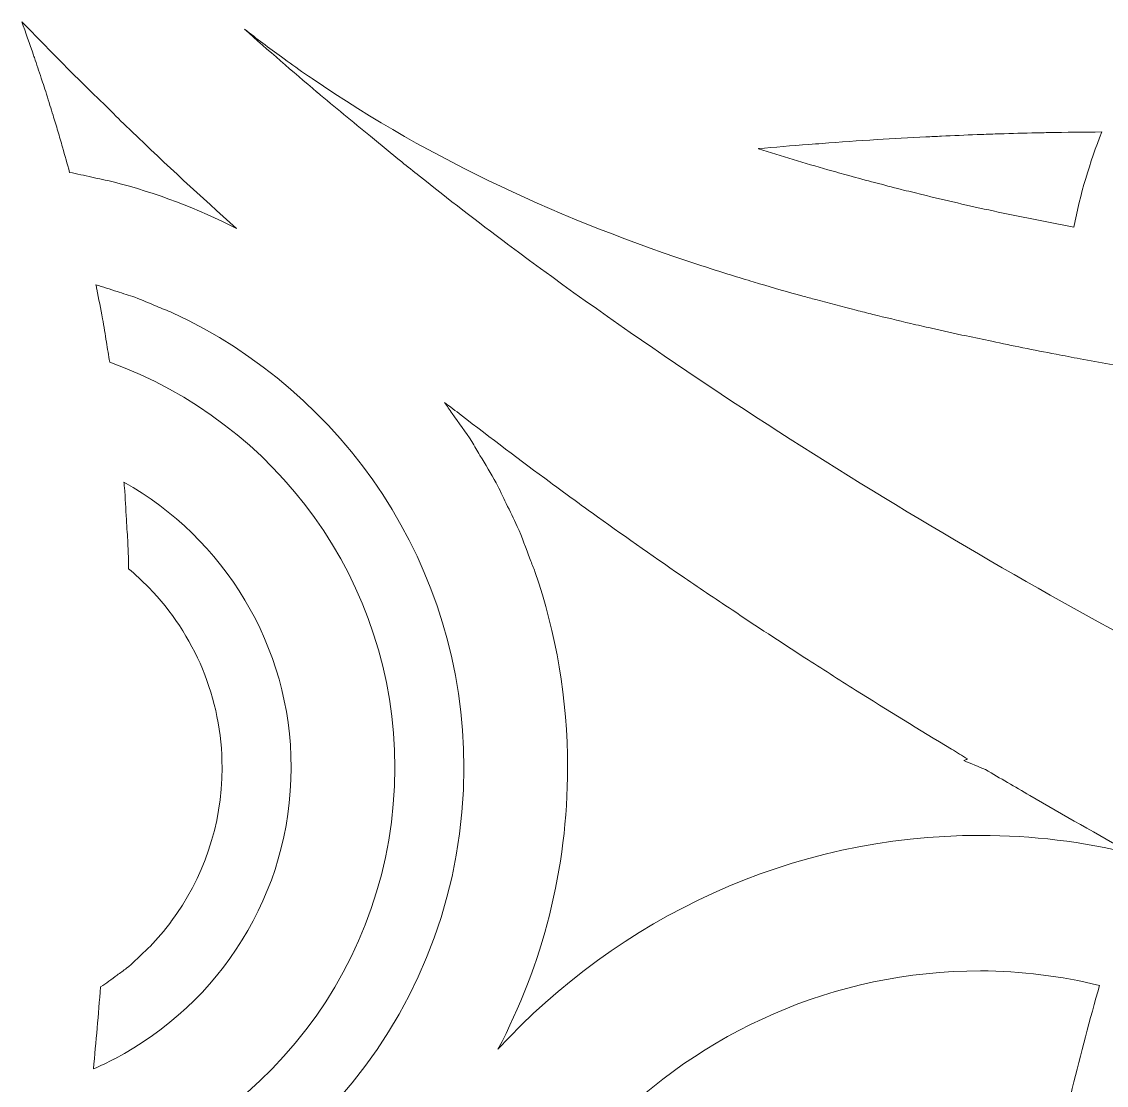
# Model space of a CAD drawing. Header units: millimetres. Extents: x -416 to 1516, y -417 to 43.
# Drawn here: x 424.8 to 441.2, y -79.43 to -63.36 of the extents above; entities that cross this region are included whole.
import ezdxf

# ---------------------------------------------------------------- set-up
doc = ezdxf.new("R2010")
doc.units = ezdxf.units.MM
doc.header["$MEASUREMENT"] = 0
doc.layers.add('Layer 3', color=7, linetype='Continuous')

msp = doc.modelspace()

# ---------------------------------------------------------------- linework, layer by layer
at = {"layer": 'Layer 3', "lineweight": 0}
for points, knots in [([(424.8534816103665, -63.41521310847467), (424.8987846159976, -63.46077449626709), (424.9445613222578, -63.50581911973673), (424.9892183724854, -63.55200493108587), (425.2830850173772, -63.8547426968522), (425.5793632291087, -64.15502583208529), (425.8806368292937, -64.45029204701798), (425.9441127136095, -64.51294972115596), (426.0099140373778, -64.5728943825993), (426.073734431242, -64.63520754718877), (426.1750202385084, -64.73410331946222), (426.2721719311924, -64.83721933370511), (426.3740606301687, -64.93553374611542), (426.4023104131477, -64.96268540490854), (426.4313784063045, -64.98899732167713), (426.4596712529771, -65.0161059167767), (426.9800098623305, -65.51613999461394), (427.5103392485912, -66.00517129874514), (428.0484631633872, -66.48567599155037), (428.0484631633872, -66.48569752339715), (428.0484631633872, -66.48569752339715), (428.0485062270808, -66.48571905524393), (427.4605576188293, -66.18588808879328), (426.8361340621278, -65.94828415954495), (426.1837621683022, -65.78080945526825), (426.0770933993401, -65.75342094616052), (425.967453235522, -65.73387002928172), (425.8593633646723, -65.71027112520775), (425.7472255066274, -65.6857894154157), (425.6364656867767, -65.65743197320273), (425.5228636631505, -65.63710590983976), (425.4875514344267, -65.50696742788445), (425.4515501866059, -65.38283633118155), (425.4156350661722, -65.2584899160108), (425.4040939962966, -65.21820383068017), (425.3927251811953, -65.17645357976829), (425.3810979839325, -65.13668425876044), (425.3693846592827, -65.09527851739709), (425.3578435894071, -65.05279618369461), (425.3460441373701, -65.01300533083997), (425.3214978320377, -64.93025844365363), (425.2968223356246, -64.85403570604248), (425.2722329665986, -64.7740879589379), (425.256730036915, -64.72366037377256), (425.2413993620057, -64.67368495738965), (425.225896432322, -64.62424783717631), (425.2087570822829, -64.56962154188832), (425.1916177322438, -64.5113994281876), (425.1744783822047, -64.45780666154518), (425.1701720128481, -64.44452151208019), (425.1659517708787, -64.42981526072752), (425.1617315289092, -64.41661623864967), (425.1457118349028, -64.36681307704102), (425.1300366504449, -64.32204836757955), (425.1140169564385, -64.27347252123754), (425.1072128928552, -64.25260816170498), (425.1004949566589, -64.2329280537455), (425.0936047656884, -64.212257480834), (425.0590676834488, -64.10810793794553), (425.0243583464349, -64.00146070083028), (424.9902519011309, -63.90204816423403), (424.98637616871, -63.89065781728593), (424.9823281815148, -63.87788943214372), (424.9784524490939, -63.86656368073596), (424.9179048959407, -63.69097147022213), (424.8583047440459, -63.52362595702612), (424.8002548851194, -63.36482858700289), (424.7996519934095, -63.36336442142166), (424.7992213564738, -63.36185719214686), (424.798704592151, -63.36041455841241), (424.8165760249807, -63.37906113772632), (424.8355671138432, -63.39658806100753), (424.8534816103665, -63.41521310847467)], [0, 0, 0, 0, 1, 1, 1, 2, 2, 2, 3, 3, 3, 4, 4, 4, 5, 5, 5, 6, 6, 6, 7, 7, 7, 8, 8, 8, 9, 9, 9, 10, 10, 10, 11, 11, 11, 12, 12, 12, 13, 13, 13, 14, 14, 14, 15, 15, 15, 16, 16, 16, 17, 17, 17, 18, 18, 18, 19, 19, 19, 20, 20, 20, 21, 21, 21, 22, 22, 22, 23, 23, 23, 24, 24, 24, 24]), ([(428.7256828084002, -63.89210045102038), (428.841696398866, -63.97689286365109), (428.9583990084288, -64.06028570624092), (429.0757906370887, -64.14204212847525), (429.0758767644758, -64.1421067240156), (429.0760059555565, -64.14217131955594), (429.0760920829437, -64.1422359150963), (429.1143757065235, -64.16872008663915), (429.1530038396519, -64.19432145246391), (429.1914166543124, -64.22048264630503), (429.1915027816995, -64.22054724184538), (429.1915889090866, -64.22059030553895), (429.1916750364738, -64.2206549010793), (431.0136568475418, -65.4702125654262), (432.9921751847207, -66.36619577375255), (435.0804628767985, -67.04823855244489), (435.0943724498202, -67.05278177211605), (435.1082389591483, -67.05754031025505), (435.1221915958636, -67.06208352992623), (435.3553384328279, -67.13785409875494), (435.5899494353733, -67.21073940011476), (435.8257231576451, -67.2814715167963), (435.8686576601301, -67.2943690930192), (435.9115490989215, -67.30746045586315), (435.9545266650999, -67.32020730915858), (436.171137043735, -67.38426455333743), (436.3888670784028, -67.44629780391871), (436.6075875780226, -67.50647931567667), (436.6728721374681, -67.52447993958711), (436.7382858879943, -67.54235137241685), (436.803742702214, -67.56002901862553), (437.0065726989081, -67.6146768457603), (437.2100917146992, -67.66814042132202), (437.4146011954424, -67.71981685360078), (437.4991352259117, -67.74121950930288), (437.5840568296231, -67.76214846437578), (437.6688923059474, -67.78307741944867), (437.8587170671847, -67.82982305881416), (438.0489724653576, -67.87605193385686), (438.2401752647889, -67.92053672931014), (438.344561657992, -67.94486771617471), (438.449550942905, -67.96840202470833), (438.5543679730437, -67.99210858801621), (438.7298955880172, -68.03177024979014), (438.9054662666842, -68.07143191156408), (439.0820704739969, -68.10943562113575), (439.2100557712739, -68.13701791686452), (439.3388162150351, -68.16345902471382), (439.4673182766349, -68.19024464211164), (439.623553356891, -68.22275773075368), (439.7794869912921, -68.25572298817816), (439.9364541543388, -68.28715948448107), (440.1035412853735, -68.32066303807512), (440.2716619450536, -68.35278855347508), (440.4396103499595, -68.38517245103642), (440.5610930295082, -68.40857756848935), (440.682058944734, -68.43271476873288), (440.8039291975247, -68.45558159001622), (441.0968484411581, -68.5105954585463), (441.390801213437, -68.56429588442263), (441.6858736417487, -68.61666133579844), (441.6872516799428, -68.61689818611305), (441.6885435907498, -68.6170704408873), (441.6899216289439, -68.61730729120193), (442.9171938318705, -68.83505885771649), (444.1110916722839, -69.0063016351802), (445.288151608513, -69.14638783034917), (445.3983946640411, -69.15995289382234), (445.5094989934403, -69.1747668044089), (445.619182220952, -69.18736293477686), (445.6560878063377, -69.19158317674629), (445.69234743632, -69.19453303975553), (445.7292099580122, -69.19868868618461), (446.1718616641732, -69.24849184779326), (446.6121879308817, -69.29338574833542), (447.0510069683154, -69.33474842600519), (447.0801180251657, -69.33748297054662), (447.1095305278711, -69.34105725711257), (447.1385985210279, -69.3437702698072), (447.274206092066, -69.35649559125584), (447.4094691535556, -69.36773521527647), (447.544861406126, -69.3794700717731), (447.9096970180139, -69.41157405532627), (448.273929738192, -69.44154638604795), (448.6375165029665, -69.46884876776855), (448.6577133752488, -69.47037752889013), (448.6780394386117, -69.47216467217311), (448.6982793745876, -69.4736719014479), (448.6997435401688, -69.4737795606818), (448.7012077057501, -69.47386568806894), (448.7027149350249, -69.47397334730286), (449.0842592600163, -69.50237385320939), (449.4655452028463, -69.5290518113733), (449.8467880819828, -69.55303828868934), (449.9926017483959, -69.56231851465273), (450.1389321791319, -69.57082359413194), (450.2849181003194, -69.57954399207898), (450.2879756225626, -69.57971624685324), (450.2910762084993, -69.57988850162751), (450.2941337307425, -69.58006075640176), (450.4410670531884, -69.58884574988916), (450.588517139957, -69.59625270518245), (450.7356227171773, -69.60449940250027), (450.9058104341486, -69.6139734150847), (451.0758258963456, -69.62400725568548), (451.2460997407041, -69.63274918547931), (451.4971610741917, -69.6457974846297), (451.7490836815506, -69.65891037932043), (452.0009201615223, -69.6707098313574), (452.0133225052693, -69.67129119122055), (452.0255525942419, -69.67202327401115), (452.0379549379888, -69.67258310202752), (452.0560416892864, -69.67342284405204), (452.0742145679711, -69.67426258607657), (452.0923443829622, -69.6751023281011), (452.0931625931399, -69.67514539179467), (452.0939377396241, -69.67518845548823), (452.0947990134954, -69.67523151918179), (452.1259340639434, -69.67669568476303), (452.1570691143913, -69.67813831849747), (452.1882472285328, -69.67955942038515), (452.1891946297912, -69.67960248407871), (452.1901420310497, -69.67964554777227), (452.1910894323082, -69.67968861146583), (452.6544978387678, -69.70061756653872), (453.1208345763899, -69.72094362990171), (453.5886785432869, -69.73890119011857), (453.5891953076097, -69.73892272196535), (453.5897120719325, -69.73894425381214), (453.5901857725617, -69.73896578565892), (453.6895337136175, -69.74284151807983), (453.790216629174, -69.746394272799), (453.8898229523913, -69.75018387783277), (453.8917177549081, -69.7502484733731), (453.8936556211186, -69.75033460076024), (453.8955504236355, -69.75039919630059), (454.3875100589292, -69.76876586160633), (454.8820535158368, -69.78637891227467), (455.3803865777782, -69.80369051708804), (455.8460342963033, -69.81988246586873), (456.3152132377007, -69.83579450064123), (456.789861268181, -69.85179266280085), (457.2007319684906, -69.8656376402822), (457.6018702740544, -69.87625284074612), (457.997970127471, -69.88533928008847), (458.1405109531732, -69.88861212079946), (458.2798650655516, -69.89104521948592), (458.4209417256725, -69.89386589141446), (458.6807880526475, -69.8990981301827), (458.940289870074, -69.90433036895091), (459.1960882098538, -69.90852907907356), (459.409511875165, -69.91203877009916), (459.6207392921044, -69.9153546745037), (459.8322250912051, -69.91856291967434), (460.1052489084112, -69.92269703425664), (460.3775837065202, -69.9271325946939), (460.6489280396772, -69.9313959003569), (460.8848309530297, -69.93509937800354), (461.1206908026886, -69.93931961997298), (461.3565506523475, -69.9436690530231), (461.5204941337519, -69.9466835115727), (461.6847390610111, -69.94999941597726), (461.8490701156575, -69.95353063884963), (462.0782550928138, -69.9584614317629), (462.309033426632, -69.96457647624922), (462.5399840152244, -69.9708637755098), (462.6959607133191, -69.9751270811728), (462.8517651566395, -69.97921813206153), (463.0089045744605, -69.98427811605549), (463.262248283707, -69.99243868598617), (463.5193385342938, -70.00288163167583), (463.7768594218162, -70.0135829595269), (463.9111750820474, -70.01915970784364), (464.043768194536, -70.0237244593616), (464.1795049566548, -70.0301194178561), (464.9900497969469, -70.06829538220202), (465.8261314075235, -70.12109147051348), (466.7101859727322, -70.19862765077838), (467.0110719996752, -70.2250256949341), (467.3136805743608, -70.2525864588161), (467.6162460853529, -70.28019028639167), (467.7087038354383, -70.28860923848374), (467.8006448212009, -70.29659755364017), (467.893231762367, -70.30512416496616), (468.021518505499, -70.31696668069671), (468.1502789492602, -70.32949821552431), (468.27878101086, -70.34164217710982), (468.548445859968, -70.3670928200071), (468.818498282318, -70.39321095015464), (469.0890244052972, -70.42019035417351), (469.2528386956208, -70.43655455772844), (469.4169113681058, -70.45343552560617), (469.5809840405909, -70.47046721641138), (469.8206765589771, -70.49529343575196), (470.0607135869119, -70.52126084297203), (470.3008367422339, -70.54770195082132), (470.4776993317079, -70.56718827215977), (470.6546049848754, -70.5866745934982), (470.8316398291237, -70.60717291163544), (471.0699543093158, -70.63471214367065), (471.3084410442823, -70.66429690115024), (471.5469277792487, -70.69383859493625), (471.7180628974785, -70.7150905277109), (471.8891549520147, -70.7352443362996), (472.0603331339381, -70.75757286141338), (472.1644611449797, -70.77113792488655), (472.2685030286343, -70.78679157749765), (472.372631039676, -70.80080880975326), (472.6442768186879, -70.83745601297761), (472.9159656613934, -70.87384483404057), (473.1873961219375, -70.91367875058876), (473.3763165456099, -70.94141176924502), (473.5648924597338, -70.97228843753157), (473.7535975649383, -71.00174400393047), (473.9620689054896, -71.03423556072572), (474.1705402460407, -71.06668405382743), (474.3787101407369, -71.10143645453488), (474.5875259908366, -71.13633957816982), (474.7959542676942, -71.17361120495086), (475.0043825445519, -71.21092589542548), (475.192441694353, -71.24455864010022), (475.3802855256862, -71.27909572233986), (475.5679571022452, -71.31479552430577), (475.7839645891704, -71.35594288350771), (475.9997136939341, -71.39820989874237), (476.2150321617622, -71.44226405726), (476.393401980511, -71.4787174738633), (476.5711689075499, -71.51745326622559), (476.749021961976, -71.55601680381359), (476.9697664551933, -71.60394669475214), (477.1905970757979, -71.6513382895211), (477.4104802951439, -71.70267021225132), (477.5598682481231, -71.7375302721927), (477.7083949272309, -71.77562010915149), (477.8572230521937, -71.8125687582308), (477.8727259818774, -71.81637989511135), (477.8882719752545, -71.82019103199191), (477.9038179686317, -71.82402370071925), (478.3223970700896, -71.92722584234927), (478.7389091142563, -72.0374258341837), (479.1534402285189, -72.1546882717629), (479.2215669917398, -72.17393774278672), (479.2895215001863, -72.19355325520586), (479.3576913271007, -72.21258740776187), (479.4488571663791, -72.23894238822403), (479.5406258973675, -72.26314418400791), (479.6315333544845, -72.29023124726069), (479.8502538541043, -72.35538661562548), (480.0673379333686, -72.425623499831), (480.2846373311007, -72.49517136493948), (480.451466079974, -72.54850574942051), (480.6182517651536, -72.60192626128867), (480.784176176462, -72.65795212661754), (480.9993654532094, -72.73064364135631), (481.2135642650048, -72.80639267833824), (481.4272032487838, -72.88375660382889), (481.5462312977992, -72.92686336108807), (481.6646133914111, -72.97190798455772), (481.7830816124102, -73.01671575771275), (481.8300210383967, -73.03437187207464), (481.8771327191575, -73.05144662657342), (481.9239860177569, -73.06933959124994), (482.1356871353255, -73.15025627145974), (482.3472159981198, -73.23179737522625), (482.5571945679458, -73.31770944388967), (482.724023316819, -73.38594386634439), (482.8891295179496, -73.45874304031709), (483.0547094197094, -73.5302503034828), (483.2605969386467, -73.61915529884902), (483.4673026677617, -73.70579945030306), (483.6712523204885, -73.79991515259073), (483.6718552121984, -73.8001950665989), (483.6724581039083, -73.80051804430065), (483.6730609956182, -73.80079795830882), (483.9935410031336, -73.94870021385995), (484.3112649342607, -74.10409555209151), (484.6265772985482, -74.26547674372868), (484.7661467293944, -74.33674715657979), (484.903993612498, -74.41234547063424), (485.042486451005, -74.48632889617998), (485.273480103291, -74.61002935594723), (485.5032679721572, -74.7368304016512), (485.7311610385065, -74.86838998549419), (485.8501890875219, -74.93694738565065), (485.9692602002308, -75.00544019026678), (486.0873839116813, -75.07619383879509), (486.2136466612157, -75.15196440762381), (486.3391342642659, -75.22962977896941), (486.4645788036226, -75.30733821400858), (486.6739975454322, -75.43792886474633), (486.882899522919, -75.56953151228288), (487.089217678792, -75.70761524570105), (487.0940838761649, -75.71088808641203), (487.0990362009249, -75.71388101311484), (487.1039454619914, -75.71715385382583), (487.104376098927, -75.7174552996808), (487.1048067358627, -75.7176921499954), (487.1052373727983, -75.71799359585036), (492.7470118668306, -79.50740484300414), (494.9896829003412, -86.13690974450431), (495.5042940384503, -92.35847227685734), (495.6578161060118, -94.21548640264092), (495.4612303448847, -95.82789874897176), (495.0395506574901, -97.30817015159649), (494.596511378087, -96.5161857632311), (494.1409405638563, -95.73404142884549), (493.6680581448122, -94.96699091905461), (493.0595681547299, -93.9941605495604), (492.4275653879608, -93.04807273377044), (491.7454364818814, -92.09442723975972), (491.608666191117, -91.90287993077983), (491.465005709382, -91.71671558349564), (491.3231539027769, -91.52908707063023), (491.1186013583402, -91.25291960379388), (490.917666164163, -90.97388840133543), (490.70639568353, -90.70319002358193), (490.7063095561429, -90.70310389619479), (490.7062234287558, -90.70303930065445), (490.7061373013686, -90.70295317326732), (490.369034708137, -90.27100279495734), (490.0220274653851, -89.84744983689265), (489.6683884138242, -89.42988273223358), (489.664943318339, -89.42581321319163), (489.6613259680795, -89.42191594892394), (489.6578808725942, -89.41786796172877), (489.656416707013, -89.41618847767971), (489.6549525414318, -89.41457358917101), (489.6534883758505, -89.41289410512195), (489.6527993567535, -89.41209742679098), (489.6521103376564, -89.4113222803068), (489.6514213185594, -89.41052560197583), (489.6408276499423, -89.39805866268858), (489.6310091278093, -89.38496729984465), (489.6204154591921, -89.37252189240418), (489.6167119815455, -89.3681078638137), (489.6131807586731, -89.36345698490861), (489.6094342173329, -89.35902142447135), (489.5458722056301, -89.28432744798178), (489.478262206732, -89.2134015446792), (489.4141834307064, -89.13918126881885), (489.4106952715276, -89.13517634531725), (489.4071640486552, -89.1312144855092), (489.4037189531699, -89.12720956200761), (489.3845125458396, -89.1054193330634), (489.3653922658965, -89.08358604042563), (489.3463581133405, -89.06166662040073), (489.3448939477593, -89.06000866819845), (489.3434297821781, -89.05835071599617), (489.342051743984, -89.05669276379389), (489.0906459009478, -88.76711095641187), (488.8376897649434, -88.47918710123211), (488.5785324570655, -88.19703378099015), (488.5752596163545, -88.19352408996455), (488.5719006482564, -88.19014359001964), (488.5687139349325, -88.18663389899405), (488.5664746228671, -88.1842008003076), (488.5641491834145, -88.18191842454861), (488.5619098713491, -88.17948532586216), (488.5615653618006, -88.17914081631363), (488.5612208522521, -88.17879630676511), (488.5609194063971, -88.17845179721658), (488.3563237982668, -87.95598475625657), (488.145139445021, -87.74027871518636), (487.9358068305986, -87.52257021236537), (487.9330938179039, -87.51977107228359), (487.9304238689028, -87.51692886850826), (487.9277539199018, -87.5141297284265), (487.9057053087961, -87.49139209822386), (487.8842595894005, -87.46818076739198), (487.8622109782949, -87.44542160534255), (487.7213927003353, -87.29896198352587), (487.5819524605698, -87.15114585536186), (487.4386364883834, -87.00722699146556), (487.3776582982945, -86.9460334829088), (487.3197806941423, -86.88165326102819), (487.2584579945049, -86.82086885756031), (487.2584579945049, -86.82086885756031), (487.2584579945049, -86.82084732571353), (487.2584579945049, -86.82084732571353), (487.2583718671177, -86.82073966647962), (487.2582857397306, -86.82061047539892), (487.2581134849563, -86.82050281616502), (487.2554435359552, -86.81791899455108), (487.2526874595671, -86.81548589586461), (487.2501036379531, -86.81290207425067), (487.0173874379245, -86.5822529315132), (486.7761446265699, -86.36107780136017), (486.5380885285391, -86.13630685279439), (486.440247816758, -86.043849102709), (486.3440435253324, -85.94949655010672), (486.2452554122929, -85.85802926497334), (486.2415519346462, -85.85464876502843), (486.2378484569996, -85.85135439247067), (486.2342311067401, -85.84797389252576), (486.2313889029647, -85.84532547537148), (486.2283744444151, -85.84289237668501), (486.2255322406398, -85.84024395953074), (486.2248432215428, -85.83959800412725), (486.2240680750586, -85.83899511241734), (486.2233790559615, -85.83834915701385), (486.155812120757, -85.77592833319048), (486.0912165804086, -85.71014854126899), (486.0232620719621, -85.64817988622805), (486.0222716070101, -85.64725401681639), (486.0213242057516, -85.64628508371116), (486.0202906771061, -85.6453592142995), (485.6461963711015, -85.30433782495334), (485.2640922180937, -84.97304883035301), (484.8778970141972, -84.64686288344019), (484.8317327346949, -84.60586624716572), (484.7857407099668, -84.56465429242341), (484.7384567744317, -84.52503569434305), (484.7207145326827, -84.51020025190968), (484.7039196921921, -84.4942882171372), (484.686177450443, -84.4794958383974), (484.6834213740549, -84.47719193079163), (484.6804930428924, -84.47506027796014), (484.6777369665042, -84.47277790220116), (484.6047009422169, -84.41184277580581), (484.5283059498315, -84.35521401876701), (484.4548392886085, -84.29481718854122), (484.4319294036316, -84.27606294999339), (484.4084166269448, -84.2581484534701), (484.3855067419679, -84.23943727861584), (484.1534795610363, -84.04974170845927), (483.9193853228136, -83.86308212869908), (483.6833962820739, -83.67879105208499), (483.6737500147153, -83.67125490571101), (483.6643621295179, -83.66339578163527), (483.6547158621593, -83.65588116710808), (483.6031255572676, -83.61578886839848), (483.5531716727315, -83.57343572577669), (483.5014952404528, -83.53351568184135), (483.4434453815263, -83.48870790868632), (483.3878070894395, -83.44077801774779), (483.3294988483516, -83.39631475414129), (483.3037467595994, -83.3766346461818), (483.2767888874274, -83.35861249042458), (483.250950671288, -83.33901850985222), (483.2169303533711, -83.31318029371285), (483.1816181246473, -83.28930147563071), (483.1475116793433, -83.26357091872525), (482.8307351494746, -83.02467507866996), (482.5099967597978, -82.79157130539924), (482.1865022937329, -82.56245092378335), (482.1008055435373, -82.50155886108155), (482.0178648697299, -82.43651115195068), (481.9315652278244, -82.37643729942664), (480.9901067590928, -81.7173044057112), (480.0170395392839, -81.10646744432962), (479.0264884598875, -80.53300976896301), (478.0309419920374, -79.96616237055872), (477.0074041233697, -79.45402739482955), (475.9728419491492, -78.9766878835014), (473.8976025562218, -78.03299010270433), (471.73873347039, -77.29352188864225), (469.5391261304451, -76.79848319925863), (469.5391261304451, -76.79848319925863), (469.5391261304451, -76.79850473110541), (469.5391261304451, -76.79850473110541), (469.5391261304451, -76.79850473110541), (469.5390400030579, -76.79865545403288), (469.5390400030579, -76.79865545403288), (469.5388677482837, -76.79861239033931), (469.5386954935095, -76.79856932664575), (469.5384371113481, -76.7985262629522), (469.5384371113481, -76.7985262629522), (469.5384371113481, -76.79854779479898), (469.5384371113481, -76.79854779479898), (469.5384371113481, -76.79854779479898), (469.5381787291867, -76.79848319925863), (469.5381787291867, -76.79848319925863), (469.5381787291867, -76.79848319925863), (469.5381787291867, -76.79850473110541), (469.5381787291867, -76.79850473110541), (469.5381787291867, -76.79850473110541), (469.5381787291867, -76.7985262629522), (469.5381787291867, -76.7985262629522), (469.5381356654931, -76.79850473110541), (469.5380926017995, -76.79850473110541), (469.5380064744124, -76.79848319925863), (469.5380064744124, -76.79848319925863), (469.5380064744124, -76.79850473110541), (469.5380064744124, -76.79850473110541), (469.5380064744124, -76.79850473110541), (469.4771144117106, -76.9850351197849), (469.4771144117106, -76.9850351197849), (471.5319416138879, -77.8839681911205), (473.49745471561, -78.9292101613453), (475.3619403922273, -80.10965059751938), (476.2930635745032, -80.70143187449817), (477.1997265788337, -81.32540326241725), (478.0752114690229, -81.9871415095934), (478.9558640024399, -82.64015935882252), (479.8117979757502, -83.32334332539433), (480.630008153497, -84.04711482315176), (481.0150406376673, -84.38359299282675), (481.3924077843828, -84.72775803180322), (481.7646503515641, -85.07681079999936), (481.8923772666797, -85.19659246365215), (482.0164007041487, -85.31975462724984), (482.142577326296, -85.44097892463707), (482.3826143542308, -85.67156347183419), (482.62161785352, -85.90307388844298), (482.8560566012912, -86.13873995148084), (483.007468547868, -86.29103470377568), (483.1560382906694, -86.44587021399087), (483.3051247977936, -86.60025355542363), (483.5070504569227, -86.80926319214439), (483.7075980778578, -87.01950014413175), (483.9051312402433, -87.23223479034593), (484.0644669064362, -87.40392973659208), (484.2221230885799, -87.57695965733875), (484.3785734873038, -87.75104463857778), (484.5576323251497, -87.95017115762522), (484.7343226598495, -88.15121401103633), (484.9095918926615, -88.35337652048014), (485.0723726543396, -88.54128494735374), (485.2348519701627, -88.72940869269516), (485.3943168274362, -88.91985787748914), (485.5542123216453, -89.11069463552519), (485.7104904655949, -89.30415827886875), (485.8669839280124, -89.4975142629784), (486.0315733648202, -89.7009471513824), (486.1972824576608, -89.90354029776188), (486.3580822894348, -90.10966466701373), (486.4974364018132, -90.28822827238358), (486.6320104442057, -90.47008625031121), (486.7685223528088, -90.65065231743186), (487.200149753417, -91.22176302149916), (487.6209681669403, -91.80025914901296), (488.0235275743917, -92.39027481455555), (488.1224879422055, -92.535270270791), (488.2190367431796, -92.68168682891412), (488.3165329454122, -92.82756509086768), (488.5554072536207, -93.18678089074531), (488.792817396248, -93.54687949634105), (489.0207535262908, -93.91244719101962), (489.0212702906136, -93.91328693304416), (489.02183011863, -93.91408361137512), (489.0223468829528, -93.91492335339966), (489.5858783769525, -94.82098346602037), (490.1252080751684, -95.78285412550211), (490.6531689582829, -96.73796378509407), (491.1831107713015, -97.6912217058627), (491.6891091706975, -98.65255406917488), (492.1597092139826, -99.6246092921849), (492.3765779747791, -100.0673686575799), (492.5817764746193, -100.5137023095408), (492.7808599299732, -100.9617369773975), (492.7808599299732, -100.9617369773975), (492.5535697553339, -100.5589407196314), (492.5535697553339, -100.5589407196314), (492.5535697553339, -100.5589407196314), (491.574559745813, -99.0515176582136), (491.574559745813, -99.0515176582136), (491.4141905509746, -98.81929669066098), (491.2409022480666, -98.5956669299747), (491.0746763909032, -98.36732169484297), (490.894067260089, -98.1196408613003), (490.7196593011482, -97.86776131763497), (490.5322461067506, -97.62490361777164), (490.5300929220724, -97.62216907323022), (490.5277674826198, -97.61960678346307), (490.5257004253287, -97.61687223892164), (490.5244946419088, -97.61536500964685), (490.523288858489, -97.61394390775918), (490.5221692024563, -97.61243667848439), (490.5215663107464, -97.61161846830665), (490.5208772916493, -97.61086485366924), (490.5202743999394, -97.6100466434915), (490.5036518142231, -97.58851479670868), (490.4859956998612, -97.56777962825684), (490.4693300504513, -97.54629084516759), (490.4668323562245, -97.5431471955373), (490.4642485346105, -97.54004660960058), (490.4617939040773, -97.53688142812351), (490.2262355002733, -97.2356293597852), (489.9810308291107, -96.94167658750625), (489.7360845401094, -96.64748696491269), (489.6290281979053, -96.51900643515965), (489.5283452823488, -96.38553051695301), (489.4193080102407, -96.25853568462799), (489.4178438446594, -96.25677007319179), (489.4164658064653, -96.25491833436847), (489.414915513497, -96.25315272293228), (489.4150016408841, -96.25317425477907), (489.4150016408841, -96.25317425477907), (489.4150016408841, -96.25319578662585), (489.414915513497, -96.2531311910855), (489.414915513497, -96.25306659554515), (489.4148293861098, -96.2530020000048), (489.4148293861098, -96.25298046815801), (489.4148293861098, -96.25298046815801), (489.4148293861098, -96.25295893631123), (489.4125900740444, -96.25033205100374), (489.4100923798176, -96.24792048416406), (489.4078530677522, -96.24529359885656), (489.4065611569453, -96.24370024219463), (489.405096991364, -96.24217148107304), (489.4037189531699, -96.24057812441112), (489.40311606146, -96.23984604162051), (489.4024270423629, -96.23913549067667), (489.4018241506531, -96.23840340788605), (489.3584590112325, -96.18797582272072), (489.3131129419078, -96.13929231714478), (489.2694463566323, -96.08912311414082), (489.2680252547447, -96.08752975747889), (489.266604152857, -96.08597946451053), (489.2652261146629, -96.0843861078486), (488.9725652531909, -95.75001805915832), (488.6724113090385, -95.42187271418828), (488.3668313394969, -95.09842131181689), (488.310504028313, -95.03879962807528), (488.2583969590986, -94.97558212592095), (488.2016390109791, -94.91636954726822), (488.1929401448789, -94.90717544869196), (488.1848441704885, -94.89744305394612), (488.1760591770012, -94.88831355091021), (488.175973049614, -94.88824895536986), (488.175973049614, -94.8882058916763), (488.1758869222269, -94.88814129613594), (488.1737337375486, -94.88596657961088), (488.1714944254832, -94.88398564970687), (488.169427368192, -94.8818109331818), (488.1682215847722, -94.88049749052806), (488.1668435465781, -94.87927017526142), (488.1656377631583, -94.87795673260769), (488.1650348714484, -94.87733230905097), (488.1643889160449, -94.87672941734105), (488.163786024335, -94.87610499378435), (488.1451825087146, -94.8567478635266), (488.1255885281423, -94.83831660268052), (488.1069419488283, -94.81902406796313), (488.1045734456822, -94.81659096927666), (488.102118815149, -94.81424399797734), (488.0997503120029, -94.81178936744409), (487.8095871447577, -94.51374554427642), (487.5096915827667, -94.22483122414465), (487.2085902373558, -93.93697196450525), (487.0953327232783, -93.82860217964736), (486.9884486358484, -93.7141819458435), (486.8735547014153, -93.60747011318789), (486.869420586833, -93.60335753045237), (486.865458727025, -93.59922341587007), (486.8611523576684, -93.5953046197556), (485.0611760940125, -91.97143733093631), (483.0869641261901, -90.5831069140742), (481.0306727584316, -89.41726507001886), (476.9166258573334, -87.06170256382606), (472.5597858519122, -85.48567903855817), (468.3152559593101, -83.94119966882711), (467.4583745847413, -83.63170090317098), (466.6032157579152, -83.32054418531257), (465.7485736954118, -83.0088491712846), (465.7490904597346, -83.00516722548473), (465.7496072240574, -83.00142068414452), (465.7501239883802, -82.99773873834467), (465.7257499378221, -82.99308785943957), (465.701462014651, -82.9876618340503), (465.6770879640929, -82.98288176406452), (465.6445318117573, -82.97099618464041), (465.6118034046474, -82.959239796297), (465.5792472523118, -82.94735421687288), (465.1486964440427, -82.79021479905192), (464.7193514191935, -82.63154662010939), (464.2894896300214, -82.4735674602639), (463.7274223016029, -82.26694785853604), (463.1656994827329, -82.05972536509826), (462.6049240651213, -81.85123249270029), (462.2165756765466, -81.70688299186833), (461.8287440522946, -81.5616076216247), (461.4409985554297, -81.41618152845359), (460.7852246298124, -81.17007251972606), (460.1306564876149, -80.92181032632024), (459.4770357466759, -80.67204090363963), (459.1786043502661, -80.55805130677142), (458.8798284443079, -80.44470766530671), (458.5819138122209, -80.32983526272041), (457.6149616368984, -79.95690367644211), (456.6499903914799, -79.580483930985), (455.6888087510952, -79.19689408054921), (451.5267888953649, -77.53836051840959), (447.4278142870146, -75.74958081508075), (443.469055064914, -73.70782344390065), (439.5130519192016, -71.6651186714621), (435.6964890132547, -69.36803666113143), (432.1427007654452, -66.71992095270058), (432.1411504724769, -66.7187582329743), (432.1396863068957, -66.71755244955446), (432.1381360139273, -66.7163897298282), (431.6900152186834, -66.38187095821043), (431.2483539774744, -66.03895476634737), (430.810396213912, -65.6915599503535), (430.7214266230054, -65.62110774768014), (430.6329737964217, -65.55007418514364), (430.5444348424507, -65.4791052181475), (430.3861327049035, -65.35204579028212), (430.2312756628415, -65.2207876522941), (430.0743515634884, -65.09211333592002), (429.8036531857348, -64.87119658792838), (429.531404515013, -64.65206698321971), (429.2650986340032, -64.42598259200018), (429.264323487519, -64.42531510474991), (429.2635483410348, -64.42464761749964), (429.2626870671635, -64.42398013024939), (429.2626870671635, -64.42400166209616), (429.2627731945506, -64.42400166209616), (429.2627731945506, -64.42402319394294), (428.8943202324032, -64.1111654601887), (428.528709474031, -63.79492722648955), (428.1680941041125, -63.47317684001399), (428.3517176934763, -63.61800004147518), (428.5380973592283, -63.75642828444188), (428.7256828084002, -63.89210045102038)], [0, 0, 0, 0, 1, 1, 1, 2, 2, 2, 3, 3, 3, 4, 4, 4, 5, 5, 5, 6, 6, 6, 7, 7, 7, 8, 8, 8, 9, 9, 9, 10, 10, 10, 11, 11, 11, 12, 12, 12, 13, 13, 13, 14, 14, 14, 15, 15, 15, 16, 16, 16, 17, 17, 17, 18, 18, 18, 19, 19, 19, 20, 20, 20, 21, 21, 21, 22, 22, 22, 23, 23, 23, 24, 24, 24, 25, 25, 25, 26, 26, 26, 27, 27, 27, 28, 28, 28, 29, 29, 29, 30, 30, 30, 31, 31, 31, 32, 32, 32, 33, 33, 33, 34, 34, 34, 35, 35, 35, 36, 36, 36, 37, 37, 37, 38, 38, 38, 39, 39, 39, 40, 40, 40, 41, 41, 41, 42, 42, 42, 43, 43, 43, 44, 44, 44, 45, 45, 45, 46, 46, 46, 47, 47, 47, 48, 48, 48, 49, 49, 49, 50, 50, 50, 51, 51, 51, 52, 52, 52, 53, 53, 53, 54, 54, 54, 55, 55, 55, 56, 56, 56, 57, 57, 57, 58, 58, 58, 59, 59, 59, 60, 60, 60, 61, 61, 61, 62, 62, 62, 63, 63, 63, 64, 64, 64, 65, 65, 65, 66, 66, 66, 67, 67, 67, 68, 68, 68, 69, 69, 69, 70, 70, 70, 71, 71, 71, 72, 72, 72, 73, 73, 73, 74, 74, 74, 75, 75, 75, 76, 76, 76, 77, 77, 77, 78, 78, 78, 79, 79, 79, 80, 80, 80, 81, 81, 81, 82, 82, 82, 83, 83, 83, 84, 84, 84, 85, 85, 85, 86, 86, 86, 87, 87, 87, 88, 88, 88, 89, 89, 89, 90, 90, 90, 91, 91, 91, 92, 92, 92, 93, 93, 93, 94, 94, 94, 95, 95, 95, 96, 96, 96, 97, 97, 97, 98, 98, 98, 99, 99, 99, 100, 100, 100, 101, 101, 101, 102, 102, 102, 103, 103, 103, 104, 104, 104, 105, 105, 105, 106, 106, 106, 107, 107, 107, 108, 108, 108, 109, 109, 109, 110, 110, 110, 111, 111, 111, 112, 112, 112, 113, 113, 113, 114, 114, 114, 115, 115, 115, 116, 116, 116, 117, 117, 117, 118, 118, 118, 119, 119, 119, 120, 120, 120, 121, 121, 121, 122, 122, 122, 123, 123, 123, 124, 124, 124, 125, 125, 125, 126, 126, 126, 127, 127, 127, 128, 128, 128, 129, 129, 129, 130, 130, 130, 131, 131, 131, 132, 132, 132, 133, 133, 133, 134, 134, 134, 135, 135, 135, 136, 136, 136, 137, 137, 137, 138, 138, 138, 139, 139, 139, 140, 140, 140, 141, 141, 141, 142, 142, 142, 143, 143, 143, 144, 144, 144, 145, 145, 145, 146, 146, 146, 147, 147, 147, 148, 148, 148, 149, 149, 149, 150, 150, 150, 151, 151, 151, 152, 152, 152, 153, 153, 153, 154, 154, 154, 155, 155, 155, 156, 156, 156, 157, 157, 157, 158, 158, 158, 159, 159, 159, 160, 160, 160, 161, 161, 161, 162, 162, 162, 163, 163, 163, 164, 164, 164, 165, 165, 165, 166, 166, 166, 167, 167, 167, 168, 168, 168, 169, 169, 169, 170, 170, 170, 171, 171, 171, 172, 172, 172, 173, 173, 173, 174, 174, 174, 175, 175, 175, 176, 176, 176, 177, 177, 177, 178, 178, 178, 179, 179, 179, 180, 180, 180, 181, 181, 181, 182, 182, 182, 183, 183, 183, 184, 184, 184, 185, 185, 185, 186, 186, 186, 187, 187, 187, 188, 188, 188, 189, 189, 189, 190, 190, 190, 191, 191, 191, 192, 192, 192, 193, 193, 193, 194, 194, 194, 195, 195, 195, 196, 196, 196, 197, 197, 197, 198, 198, 198, 199, 199, 199, 200, 200, 200, 201, 201, 201, 202, 202, 202, 203, 203, 203, 204, 204, 204, 205, 205, 205, 206, 206, 206, 207, 207, 207, 208, 208, 208, 209, 209, 209, 210, 210, 210, 211, 211, 211, 212, 212, 212, 213, 213, 213, 214, 214, 214, 215, 215, 215, 216, 216, 216, 217, 217, 217, 218, 218, 218, 219, 219, 219, 220, 220, 220, 221, 221, 221, 222, 222, 222, 223, 223, 223, 224, 224, 224, 225, 225, 225, 226, 226, 226, 227, 227, 227, 228, 228, 228, 229, 229, 229, 230, 230, 230, 231, 231, 231, 232, 232, 232, 233, 233, 233, 234, 234, 234, 235, 235, 235, 236, 236, 236, 237, 237, 237, 238, 238, 238, 238]), ([(436.7012511115278, -65.2154046905984), (436.7671385626832, -65.21025857921731), (436.8335427781614, -65.20519859522335), (436.9004637579624, -65.20016014307618), (437.170559244006, -65.17985561155999), (437.4459946280517, -65.16019703544727), (437.730990152069, -65.14239019815788), (437.7315069163918, -65.14234713446432), (437.7320236807146, -65.14234713446432), (437.7325404450374, -65.14230407077076), (437.9735248742306, -65.12725330986957), (438.2206243479101, -65.11358058716249), (438.470566025365, -65.10089832940741), (438.5478222916217, -65.09697953329294), (438.6266288508468, -65.09362056519483), (438.7045741362006, -65.08996015124174), (438.8831162097237, -65.08158426284322), (439.0632947036023, -65.07383279800142), (439.2454541273848, -65.06692107518414), (439.3356295017113, -65.06349751154566), (439.4262355129733, -65.0603107982218), (439.517272161171, -65.05729633967222), (439.6999483492764, -65.05122435887947), (439.8843470851244, -65.04625050227264), (440.069779349618, -65.04192260106929), (440.1538396794581, -65.03996320301205), (440.2374693723625, -65.0376592954063), (440.3220464665254, -65.03608747059114), (440.5895150672615, -65.03111361398432), (440.8587062157402, -65.02758239111193), (441.1300074852036, -65.02680724462776), (440.9478049977275, -65.48705046961035), (440.8032401784277, -65.96632784714895), (440.7073803965506, -66.46326133904945), (440.2978446707415, -66.38712472882544), (439.8912372760949, -66.30629417600277), (439.4879027221593, -66.22010219333117), (439.1257370592724, -66.14273826784053), (438.7670164918708, -66.05938848894426), (438.4098462174375, -65.97283046487736), (438.3042540408146, -65.94722909905259), (438.1992647559016, -65.92022816318695), (438.0941032162144, -65.89376552349088), (437.8299505198828, -65.82731824431912), (437.5672619891325, -65.75789957029134), (437.3059514965763, -65.68570328802858), (437.2002731925663, -65.65652763563786), (437.0945087611691, -65.6278041520296), (436.9893472214819, -65.59765956653365), (436.6376029724378, -65.4967613325094), (436.2875812711364, -65.39209502529815), (435.9409185379332, -65.27950499847083), (435.940143391449, -65.27924661630944), (435.9392821175777, -65.27898823414804), (435.9384208437064, -65.27872985198665), (436.1826781136106, -65.25689655934887), (436.4395961094231, -65.23585994504208), (436.7012511115278, -65.2154046905984)], [0, 0, 0, 0, 1, 1, 1, 2, 2, 2, 3, 3, 3, 4, 4, 4, 5, 5, 5, 6, 6, 6, 7, 7, 7, 8, 8, 8, 9, 9, 9, 10, 10, 10, 11, 11, 11, 12, 12, 12, 13, 13, 13, 14, 14, 14, 15, 15, 15, 16, 16, 16, 17, 17, 17, 18, 18, 18, 19, 19, 19, 19]), ([(425.56971696175, -82.02047280841319), (425.6151060947681, -81.65025423482953), (425.6586865526565, -81.27954042876986), (425.7008889723508, -80.90871896347629), (428.432849692154, -80.12760815773623), (430.4404790861833, -77.6133774726009), (430.4404790861833, -74.63408042880363), (430.4404790861833, -71.81349462764246), (428.6392970391075, -69.41514834189222), (426.1295449781031, -68.50478185991494), (426.1130085197739, -68.40401281697139), (426.0966443162189, -68.30307151925356), (426.0799356031155, -68.2026900495521), (426.0603846862367, -68.08523382535186), (426.0426424444876, -67.96433250566638), (426.021885744189, -67.84937397569294), (425.9942388529199, -67.69636867245428), (425.9636636304883, -67.55046887865396), (425.9341219367022, -67.40196373139291), (425.9297294399586, -67.38010890690836), (425.925423070602, -67.35823255057701), (425.9212028286325, -67.33616240762464), (426.0293788268694, -67.36600554726562), (426.1339374748467, -67.40396619314372), (426.2401325431796, -67.4384171479962), (426.3302648538124, -67.46767892777405), (426.4222919669622, -67.4927850611228), (426.5109170483202, -67.52529814976485), (426.6225381420423, -67.56623019049897), (426.7300251211821, -67.61510748269596), (426.8391054569838, -67.66103491188369), (426.918988608548, -67.69466765655845), (427.0009388174034, -67.72420935034447), (427.07940086708, -67.76046898032672), (429.6773904362005, -68.96157998941229), (431.4853765468596, -71.58865908353634), (431.4853765468596, -74.63408042880363), (431.4853765468596, -78.24051404199707), (428.9502169066513, -81.26100150868987), (425.56971696175, -82.02047280841319)], [0, 0, 0, 0, 1, 1, 1, 2, 2, 2, 3, 3, 3, 4, 4, 4, 5, 5, 5, 6, 6, 6, 7, 7, 7, 8, 8, 8, 9, 9, 9, 10, 10, 10, 11, 11, 11, 12, 12, 12, 13, 13, 13, 13]), ([(439.3713723673707, -74.66226561624234), (439.5933657077015, -74.79365294531105), (439.8170385320814, -74.92189662474946), (440.0401515284448, -75.05110923729312), (440.5518773990851, -75.3483994458234), (441.0654550085488, -75.64213689963451), (441.5820040128684, -75.92973777711252), (440.8465622541547, -75.75324122903382), (440.0813204194936, -75.65664936436613), (439.2940299737269, -75.65664936436613), (439.2939869100333, -75.65664936436613), (439.2939438463397, -75.65664936436613), (439.2939438463397, -75.65664936436613), (439.2939007826462, -75.65664936436613), (439.2938577189526, -75.65664936436613), (439.2938577189526, -75.65664936436613), (436.4214232307384, -75.65664936436613), (433.8291611328622, -76.9011039810255), (431.9989541563232, -78.8887302893936), (432.6705755211727, -77.61697329101364), (433.0528949926482, -76.16964561396661), (433.0528949926482, -74.63408042880363), (433.0528949926482, -73.59680524188848), (432.8786592884817, -72.59979460845716), (432.5584376631278, -71.67009252806893), (432.5370780711192, -71.6079946819473), (432.5098618167858, -71.54871750775422), (432.4871241865831, -71.48722255334252), (432.4250263404615, -71.3188865751945), (432.3633160675819, -71.15029221488508), (432.2917442088759, -70.98675783856963), (432.2403261587585, -70.86923701882904), (432.1802523062345, -70.75662546015494), (432.1240972498249, -70.64173152572185), (432.0734974098853, -70.53831406562401), (432.0272900666894, -70.43237737945257), (431.9730298127967, -70.33117769957336), (431.896462565637, -70.18846461909689), (431.8109380702157, -70.05147900986465), (431.727136122537, -69.9133737445997), (431.685493530859, -69.84470868520931), (431.6482003722312, -69.77315835835002), (431.604792169117, -69.70569908237947), (431.5107841260633, -69.55951937457097), (431.40820640799, -69.41962696602305), (431.3062746453202, -69.2792608568459), (431.2667852383205, -69.2248929437193), (431.2313007548224, -69.16753210388988), (431.1906486280965, -69.11409006017495), (431.2741921936138, -69.1795253425479), (431.3607071539871, -69.24078344664501), (431.4445521653594, -69.3058096239291), (431.8894862472794, -69.65094359601079), (432.3389850807174, -69.98961801405763), (432.7920151370277, -70.3232324481105), (433.0016491973051, -70.47763732139005), (433.211843085599, -70.63100866602402), (433.4231135662319, -70.78304503615745), (433.8688658583297, -71.10374036214064), (434.3177618000577, -71.4197202136784), (434.7704473468195, -71.73008025320584), (435.0262456865993, -71.90556480448576), (435.2839818925896, -72.07786264244181), (435.5418903533541, -72.25016048039787), (435.9060800098386, -72.49338422165651), (436.2718199592915, -72.73413180053512), (436.6398422845032, -72.97115436992031), (436.8951238599603, -73.13561461564743), (437.1505776901915, -73.29960116074533), (437.4076679407783, -73.46115460715676), (437.8875697418736, -73.7627511850436), (438.369840046115, -74.06040743496918), (438.8552970636803, -74.35231468180376), (438.9368596992936, -74.40132116508144), (439.0167428508578, -74.45321291582802), (439.0984346775518, -74.50196101694429), (439.0805201810285, -74.50928184485045), (439.062433429731, -74.51854053896706), (439.0444328058205, -74.52592596241357), (439.1532978231544, -74.57144428651243), (439.2623350952626, -74.61679035583703), (439.3713723673707, -74.66226561624234)], [0, 0, 0, 0, 1, 1, 1, 2, 2, 2, 3, 3, 3, 4, 4, 4, 5, 5, 5, 6, 6, 6, 7, 7, 7, 8, 8, 8, 9, 9, 9, 10, 10, 10, 11, 11, 11, 12, 12, 12, 13, 13, 13, 14, 14, 14, 15, 15, 15, 16, 16, 16, 17, 17, 17, 18, 18, 18, 19, 19, 19, 20, 20, 20, 21, 21, 21, 22, 22, 22, 23, 23, 23, 24, 24, 24, 25, 25, 25, 26, 26, 26, 27, 27, 27, 27]), ([(426.7222305926467, -71.91284256869835), (426.7199482168878, -71.9105171292458), (426.7173643952738, -71.908514667495), (426.7150389558213, -71.90618922804246), (426.6197820656541, -71.80841311180171), (426.5198312328883, -71.71515868338535), (426.4148850116688, -71.62763172621322), (426.4130763365391, -71.52641051448722), (426.4121289352807, -71.42441415627705), (426.4079948206984, -71.32541072476968), (426.403171687019, -71.21012921709452), (426.3949034578544, -71.09842199598529), (426.3875826299483, -70.98583196915797), (426.3860323369799, -70.956979294469), (426.3840514070759, -70.92872951148995), (426.3824149867204, -70.89998449603489), (426.3820704771719, -70.89477378911346), (426.3817259676233, -70.88956308219201), (426.381467585462, -70.88435237527058), (426.3719074454904, -70.72333722502871), (426.3647588723585, -70.55963059393899), (426.3523565286116, -70.4017806251742), (426.3501172165462, -70.37299254602559), (426.3467582484481, -70.34556097322428), (426.3442605542213, -70.31713893547098), (427.8517482111794, -71.16859428465047), (428.8730467677818, -72.78221241440114), (428.8730467677818, -74.63408042880363), (428.8730467677818, -76.5425772002449), (427.7892627918157, -78.20141220823949), (426.2054662698592, -79.0312926469426), (426.2044327412137, -79.03183094311218), (426.203313085181, -79.03228311189461), (426.2022795565354, -79.0328214080642), (426.0980654181066, -79.08731851227148), (425.9917411586931, -79.1382843936064), (425.8833929056819, -79.18546066990754), (425.9224947394395, -78.77446077851724), (425.9584098598733, -78.36175987123109), (425.9909660122089, -77.94727182066197), (426.0782130553728, -77.89232254767222), (426.1588713534213, -77.82854521750154), (426.2413383265994, -77.76711485863018), (426.2887945169088, -77.7317595662128), (426.3396958027033, -77.70079677053911), (426.3855155726571, -77.66337442083059), (426.4754325648221, -77.58992929145442), (426.5578564743067, -77.50823746476044), (426.6408832755013, -77.42727772085706), (426.6738700647725, -77.39513067361032), (426.7103880769162, -77.36677323139736), (426.7422552101547, -77.33350652811792), (426.8532734121669, -77.21742834211179), (426.95705691366, -77.0943953695948), (427.0533473324728, -76.96548420290611), (427.054122478957, -76.96445067426053), (427.0550698802154, -76.96358940038922), (427.0558450266996, -76.96257740359043), (427.5406560888614, -76.31186346196708), (427.8283215618798, -75.50659392413672), (427.8283215618798, -74.63408042880363), (427.8283215618798, -73.57671602884011), (427.4058236643074, -72.61775216867403), (426.7222305926467, -71.91284256869835)], [0, 0, 0, 0, 1, 1, 1, 2, 2, 2, 3, 3, 3, 4, 4, 4, 5, 5, 5, 6, 6, 6, 7, 7, 7, 8, 8, 8, 9, 9, 9, 10, 10, 10, 11, 11, 11, 12, 12, 12, 13, 13, 13, 14, 14, 14, 15, 15, 15, 16, 16, 16, 17, 17, 17, 18, 18, 18, 19, 19, 19, 20, 20, 20, 21, 21, 21, 21]), ([(439.2939438463397, -77.7040696112501), (439.9143194158461, -77.7040696112501), (440.5150579410865, -77.78526620546809), (441.0951258934155, -77.92283317456348), (440.8029817962663, -78.95590965135598), (440.5474849023415, -79.99919222352355), (440.3256207530914, -81.0503985153072), (440.1680506983348, -81.03401277990547), (440.0089303506098, -81.02273009219128), (439.8469677991094, -81.02273009219128), (439.8469247354159, -81.02273009219128), (439.8468816717223, -81.02273009219128), (439.8468816717223, -81.02273009219128), (439.8468386080287, -81.02273009219128), (439.8467955443352, -81.02273009219128), (439.8467955443352, -81.02273009219128), (437.1434291170597, -81.02273009219128), (434.9442524140504, -83.22190679520051), (434.9442524140504, -85.92527322247605), (434.9442524140504, -88.43257065294732), (436.8382797844536, -90.49855135175808), (439.269828177943, -90.78544167829227), (439.2584162991481, -91.902169379836), (439.2815415025928, -93.02214839024394), (439.3430364570045, -94.14395760762842), (439.3264999986753, -94.14406526686233), (439.3104803046689, -94.14636917446809), (439.2939007826462, -94.14636917446809), (434.8661348739224, -94.14628304708096), (431.263856907158, -90.4583298619678), (431.263856907158, -85.92529475432283), (431.263856907158, -81.39210892375041), (434.8662210013095, -77.70411267494367), (439.2939438463397, -77.7040696112501)], [0, 0, 0, 0, 1, 1, 1, 2, 2, 2, 3, 3, 3, 4, 4, 4, 5, 5, 5, 6, 6, 6, 7, 7, 7, 8, 8, 8, 9, 9, 9, 10, 10, 10, 11, 11, 11, 11])]:
    msp.add_open_spline(points, degree=3, knots=knots, dxfattribs=at)

doc.saveas('drawing.dxf')
